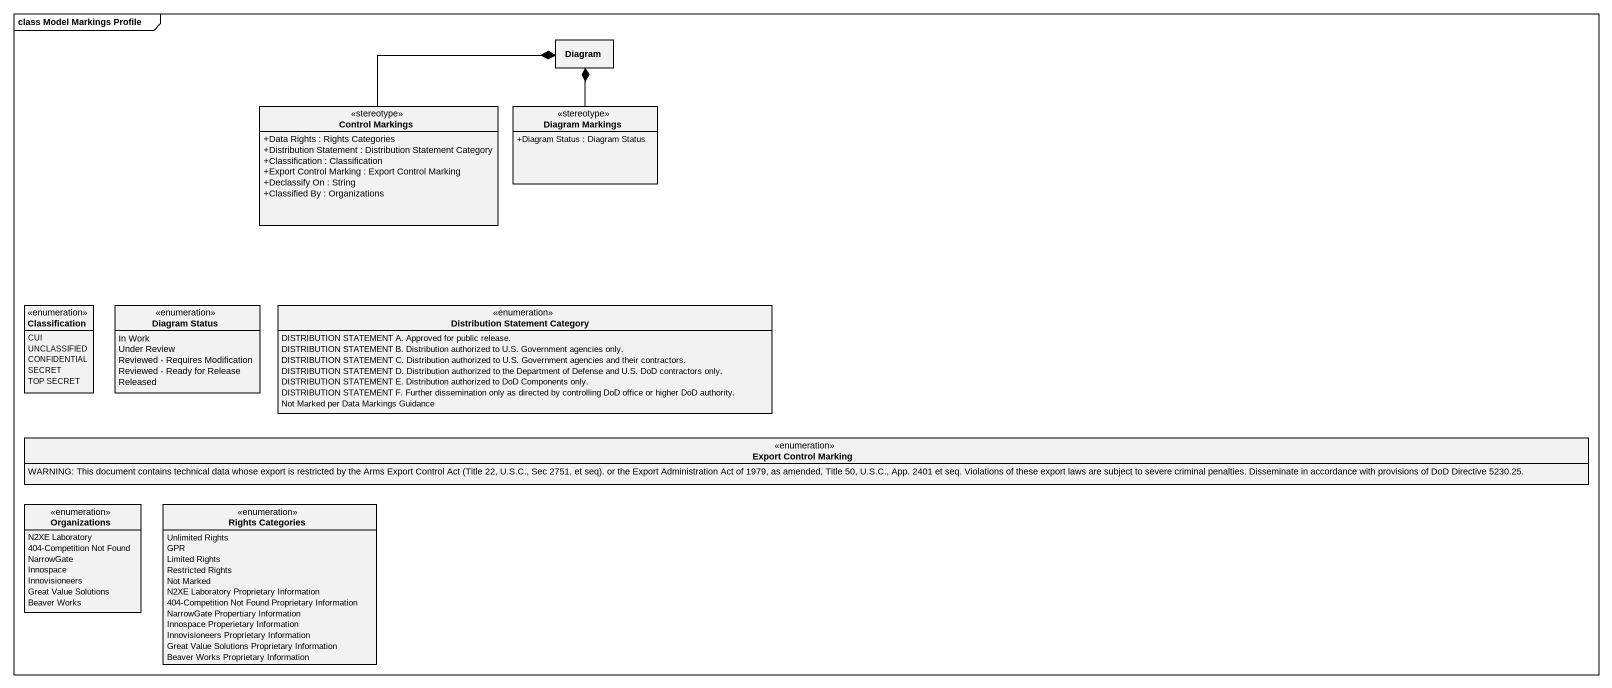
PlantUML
@startuml
mainframe class Model Markings Profile
hide circle
hide empty members
skinparam classAttributeIconSize 0
class Diagram
class "Control Markings" as Control_Markings <<stereotype>> {
  +Data Rights : Rights Categories
  +Distribution Statement : Distribution Statement Category
  +Classification : Classification
  +Export Control Marking : Export Control Marking
  +Declassify On : String
  +Classified By : Organizations
}
class "Diagram Markings" as Diagram_Markings <<stereotype>> {
  +Diagram Status : Diagram Status
}
enum Classification {
  CUI
  UNCLASSIFIED
  CONFIDENTIAL
  SECRET
  TOP SECRET
}
enum "Diagram Status" as Diagram_Status {
  In Work
  Under Review
  Reviewed - Requires Modification
  Reviewed - Ready for Release
  Released
}
enum "Distribution Statement Category" as Distribution_Statement {
  DISTRIBUTION STATEMENT A. Approved for public release.
  DISTRIBUTION STATEMENT B. Distribution authorized to U.S. Government agencies only.
  DISTRIBUTION STATEMENT C. Distribution authorized to U.S. Government agencies and their contractors.
  DISTRIBUTION STATEMENT D. Distribution authorized to the Department of Defense and U.S. DoD contractors only.
  DISTRIBUTION STATEMENT E. Distribution authorized to DoD Components only.
  DISTRIBUTION STATEMENT F. Further dissemination only as directed by controlling DoD office or higher DoD authority.
  Not Marked per Data Markings Guidance
}
enum "Export Control Marking" as Export_Control_Marking {
  {field} WARNING: This document contains technical data whose export is restricted by the Arms Export Control Act (Title 22, U.S.C., Sec 2751, et seq). or the Export Administration Act of 1979, as amended, Title 50, U.S.C., App. 2401 et seq. Violations of these export laws are subject to severe criminal penalties. Disseminate in accordance with provisions of DoD Directive 5230.25.
}
enum Organizations {
  N2XE Laboratory
  404-Competition Not Found
  NarrowGate
  Innospace
  Innovisioneers
  Great Value Solutions
  Beaver Works
}
enum "Rights Categories" as Rights_Categories {
  Unlimited Rights
  GPR
  Limited Rights
  Restricted Rights
  Not Marked
  N2XE Laboratory Proprietary Information
  404-Competition Not Found Proprietary Information
  NarrowGate Propertiary Information
  Innospace Properietary Information
  Innovisioneers Proprietary Information
  Great Value Solutions Proprietary Information
  Beaver Works Proprietary Information
}
Control_Markings -right-* Diagram
Diagram_Markings -up-* Diagram
@enduml
